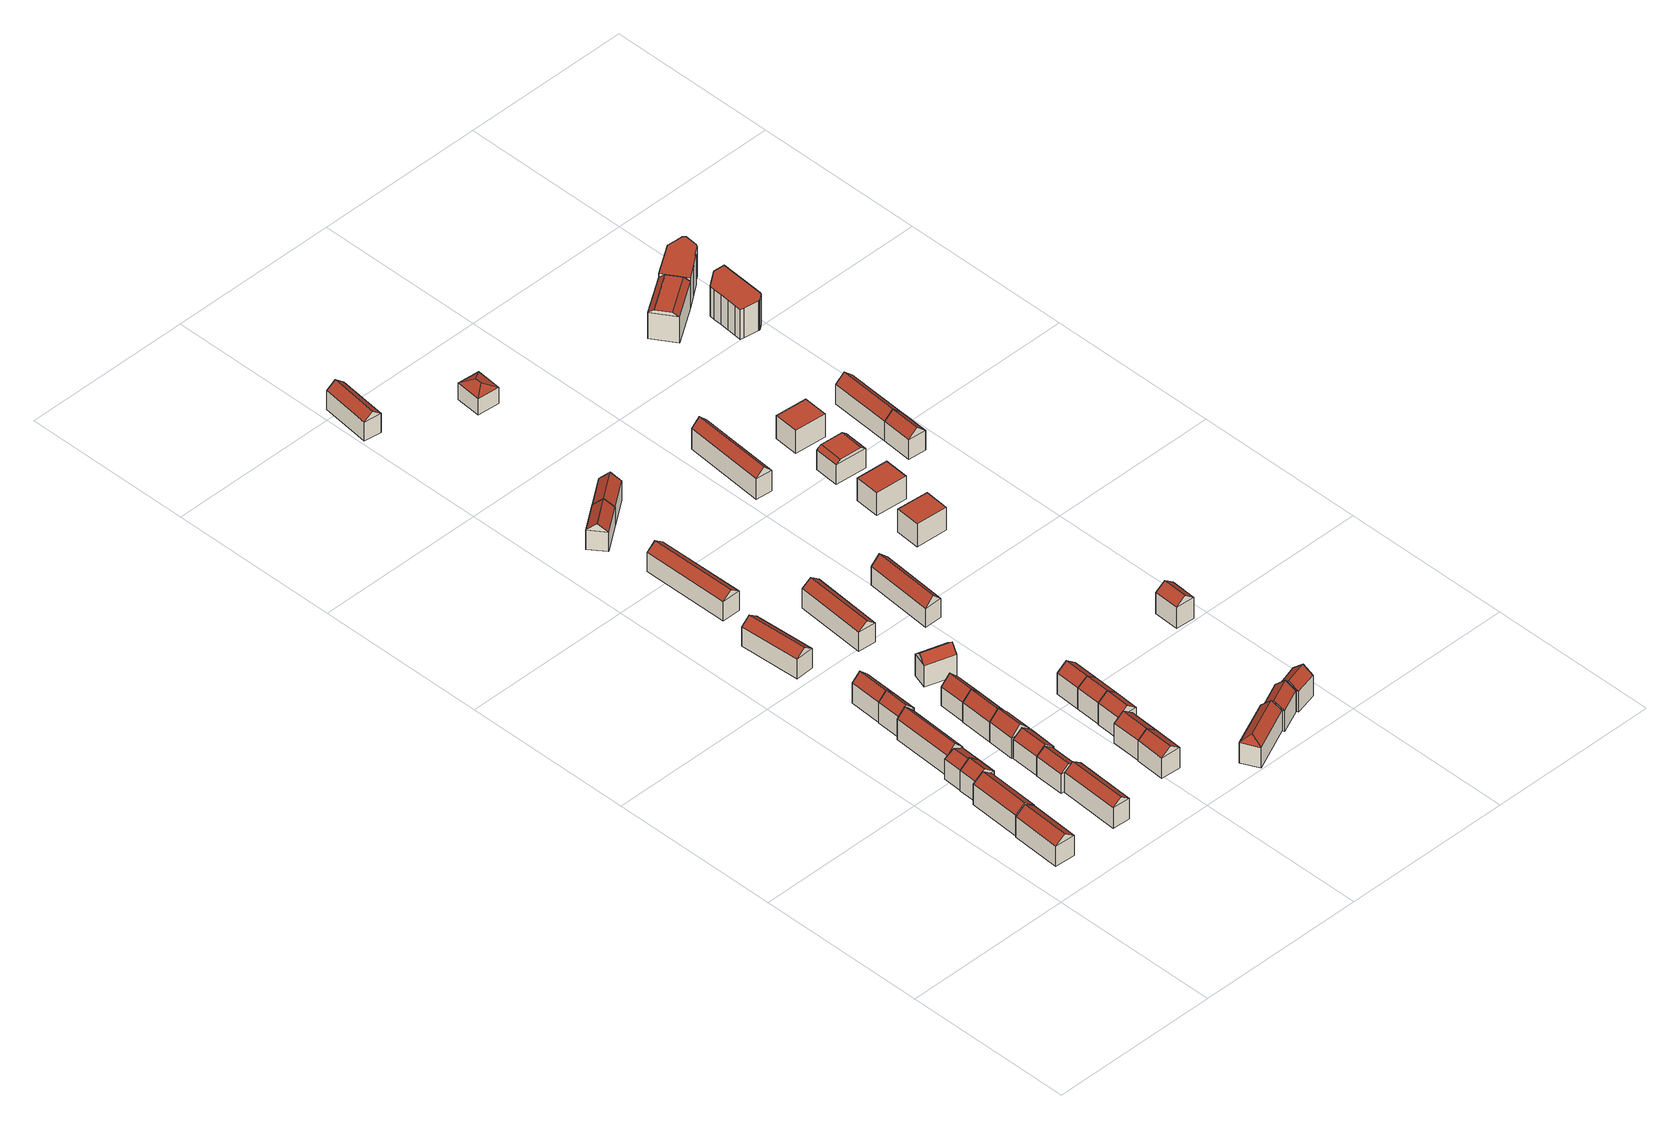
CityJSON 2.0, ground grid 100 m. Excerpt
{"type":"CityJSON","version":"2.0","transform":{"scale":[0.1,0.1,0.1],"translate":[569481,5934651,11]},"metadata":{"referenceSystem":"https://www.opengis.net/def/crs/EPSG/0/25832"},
"CityObjects":{
"building1":{"type":"Building","attributes":{"name":"OhlendorffstraÃe","Gemeindeschluessel":"02100122","function":"31001_1010","yearOfConstruction":1957,"roofType":"3100","measuredHeight":17.6,"storeysAboveGround":4},"address":[{"country":"Germany","locality":"Hamburg","thoroughfareNumber":"24","thoroughfareName":"Ohlendorffstraße","postcode":"20535"}],"geometry":[{"type":"Solid","lod":"2","boundaries":[[[[0,1,2,3]],[[4,5,1,0]],[[6,7,5,4]],[[3,2,7,6]],[[0,8,4]],[[6,9,3]],[[3,9,8,0]],[[4,8,9,6]],[[1,5,7,2]]]],"semantics":{"surfaces":[{"type":"WallSurface"},{"type":"RoofSurface","Flaechenneigung":"52.0728324289684","Flaechenrichtung":"273.530009866119","Flaechengroesse":"220.144478710296"},{"type":"RoofSurface","Flaechenneigung":"52.0727778436174","Flaechenrichtung":"93.5424031169802","Flaechengroesse":"220.351287149061"},{"type":"GroundSurface"}],"values":[[0,0,0,0,0,0,1,2,3]]}}]},
"building2":{"type":"Building","attributes":{"name":"OhlendorffstraÃe","Gemeindeschluessel":"02100122","function":"31001_1010","yearOfConstruction":1957,"roofType":"3100","measuredHeight":17.53,"storeysAboveGround":4},"address":[{"country":"Germany","locality":"Hamburg","thoroughfareNumber":"18","thoroughfareName":"Ohlendorffstraße","postcode":"20535"}],"geometry":[{"type":"Solid","lod":"2","boundaries":[[[[10,11,12,13]],[[14,15,11,10]],[[16,17,15,14]],[[13,12,17,16]],[[10,18,14]],[[16,19,13]],[[13,19,18,10]],[[14,18,19,16]],[[11,15,17,12]]]],"semantics":{"surfaces":[{"type":"WallSurface"},{"type":"RoofSurface","Flaechenneigung":"52.1286967804892","Flaechenrichtung":"273.529827552384","Flaechengroesse":"232.542117370436"},{"type":"RoofSurface","Flaechenneigung":"52.1286461576428","Flaechenrichtung":"93.5425223446553","Flaechengroesse":"232.564034426255"},{"type":"GroundSurface"}],"values":[[0,0,0,0,0,0,1,2,3]]}}]},
"building3":{"type":"Building","attributes":{"name":"OhlendorffstraÃe","Gemeindeschluessel":"02100122","function":"31001_1010","yearOfConstruction":1918,"roofType":"3100","measuredHeight":17.65,"storeysAboveGround":4},"address":[{"country":"Germany","locality":"Hamburg","thoroughfareNumber":"16","thoroughfareName":"Ohlendorffstraße","postcode":"20535"}],"geometry":[{"type":"Solid","lod":"2","boundaries":[[[[20,21,22,23]],[[24,25,21,20]],[[26,27,25,24]],[[23,22,27,26]],[[20,28,24]],[[26,29,23]],[[23,29,28,20]],[[24,28,29,26]],[[21,25,27,22]]]],"semantics":{"surfaces":[{"type":"WallSurface"},{"type":"RoofSurface","Flaechenneigung":"51.6761411257166","Flaechenrichtung":"93.1887402422918","Flaechengroesse":"85.8190309527646"},{"type":"RoofSurface","Flaechenneigung":"51.6760349491788","Flaechenrichtung":"273.168655890439","Flaechengroesse":"85.8096898258603"},{"type":"GroundSurface"}],"values":[[0,0,0,0,0,0,1,2,3]]}}]},
"building4":{"type":"Building","attributes":{"name":"OhlendorffstraÃe","Gemeindeschluessel":"02100122","function":"31001_1010","yearOfConstruction":1968,"roofType":"3100","measuredHeight":16.02,"storeysAboveGround":4},"address":[{"country":"Germany","locality":"Hamburg","thoroughfareNumber":"14","thoroughfareName":"Ohlendorffstraße","postcode":"20535"}],"geometry":[{"type":"Solid","lod":"2","boundaries":[[[[30,31,32,33]],[[34,35,31,30]],[[36,37,35,34]],[[33,32,37,36]],[[30,38,34]],[[36,39,33]],[[33,39,38,30]],[[34,38,39,36]],[[31,35,37,32]]]],"semantics":{"surfaces":[{"type":"WallSurface"},{"type":"RoofSurface","Flaechenneigung":"61.1170037369468","Flaechenrichtung":"273.183724248828","Flaechengroesse":"76.8372751354535"},{"type":"RoofSurface","Flaechenneigung":"61.1171625335589","Flaechenrichtung":"93.1960415069736","Flaechengroesse":"76.8484909533174"},{"type":"GroundSurface"}],"values":[[0,0,0,0,0,0,1,2,3]]}}]},
"building5":{"type":"Building","attributes":{"name":"OhlendorffstraÃe","Gemeindeschluessel":"02100122","function":"31001_1010","yearOfConstruction":1968,"roofType":"3100","measuredHeight":18.23,"storeysAboveGround":4},"address":[{"country":"Germany","locality":"Hamburg","thoroughfareNumber":"6","thoroughfareName":"Ohlendorffstraße","postcode":"20535"}],"geometry":[{"type":"Solid","lod":"2","boundaries":[[[[40,41,42,43]],[[44,45,41,40]],[[46,47,45,44]],[[43,42,47,46]],[[40,48,44]],[[46,49,43]],[[43,49,48,40]],[[44,48,49,46]],[[41,45,47,42]]]],"semantics":{"surfaces":[{"type":"WallSurface"},{"type":"RoofSurface","Flaechenneigung":"44.7888694781471","Flaechenrichtung":"273.203741209737","Flaechengroesse":"256.122002802911"},{"type":"RoofSurface","Flaechenneigung":"44.7888351880616","Flaechenrichtung":"93.2024768961263","Flaechengroesse":"256.097009399386"},{"type":"GroundSurface"}],"values":[[0,0,0,0,0,0,1,2,3]]}}]},
"building6":{"type":"Building","attributes":{"name":"HirtenstraÃe","Gemeindeschluessel":"02100122","function":"31001_1010","yearOfConstruction":1957,"roofType":"3100","measuredHeight":16.99,"storeysAboveGround":4},"address":[{"country":"Germany","locality":"Hamburg","thoroughfareNumber":"37","thoroughfareName":"Hirtenstraße","postcode":"20535"}],"geometry":[{"type":"Solid","lod":"2","boundaries":[[[[50,51,52,53]],[[54,55,51,50]],[[56,57,55,54]],[[53,52,57,56]],[[50,58,54]],[[56,59,53]],[[53,59,58,50]],[[54,58,59,56]],[[51,55,57,52]]]],"semantics":{"surfaces":[{"type":"WallSurface"},{"type":"RoofSurface","Flaechenneigung":"53.4476120741444","Flaechenrichtung":"273.273884308836","Flaechengroesse":"228.890238534599"},{"type":"RoofSurface","Flaechenneigung":"53.4476450981871","Flaechenrichtung":"93.2746078162986","Flaechengroesse":"228.896952700067"},{"type":"GroundSurface"}],"values":[[0,0,0,0,0,0,1,2,3]]}}]},
"building7":{"type":"Building","attributes":{"name":"OhlendorffstraÃe","Gemeindeschluessel":"02100122","function":"31001_1010","yearOfConstruction":1957,"roofType":"3100","measuredHeight":18.08,"storeysAboveGround":4},"address":[{"country":"Germany","locality":"Hamburg","thoroughfareNumber":"4","thoroughfareName":"Ohlendorffstraße","postcode":"20535"}],"geometry":[{"type":"Solid","lod":"2","boundaries":[[[[60,61,62,63]],[[64,65,61,60]],[[66,67,65,64]],[[63,62,67,66]],[[60,68,64]],[[66,69,63]],[[63,69,68,60]],[[64,68,69,66]],[[61,65,67,62]]]],"semantics":{"surfaces":[{"type":"WallSurface"},{"type":"RoofSurface","Flaechenneigung":"45.1115154405498","Flaechenrichtung":"273.278641675002","Flaechengroesse":"101.731035134873"},{"type":"RoofSurface","Flaechenneigung":"45.1113054658701","Flaechenrichtung":"93.241004555893","Flaechengroesse":"101.730741965381"},{"type":"GroundSurface"}],"values":[[0,0,0,0,0,0,1,2,3]]}}]},
"building8":{"type":"Building","attributes":{"name":"OhlendorffstraÃe","Gemeindeschluessel":"02100122","function":"31001_1010","yearOfConstruction":1957,"roofType":"3100","measuredHeight":16.35,"storeysAboveGround":4},"address":[{"country":"Germany","locality":"Hamburg","thoroughfareNumber":"15","thoroughfareName":"Ohlendorffstraße","postcode":"20535"}],"geometry":[{"type":"Solid","lod":"2","boundaries":[[[[70,71,72,73]],[[74,75,71,70]],[[76,77,75,74]],[[73,72,77,76]],[[70,78,74]],[[76,79,73]],[[73,79,78,70]],[[74,78,79,76]],[[71,75,77,72]]]],"semantics":{"surfaces":[{"type":"WallSurface"},{"type":"RoofSurface","Flaechenneigung":"52.7306376966922","Flaechenrichtung":"93.2713752694031","Flaechengroesse":"113.099916860988"},{"type":"RoofSurface","Flaechenneigung":"52.730697394583","Flaechenrichtung":"273.274644433577","Flaechengroesse":"113.100285351524"},{"type":"GroundSurface"}],"values":[[0,0,0,0,0,0,1,2,3]]}}]},
"building9":{"type":"Building","attributes":{"name":"OhlendorffstraÃe","Gemeindeschluessel":"02100122","function":"31001_1010","yearOfConstruction":1957,"roofType":"3100","measuredHeight":17.57,"storeysAboveGround":4},"address":[{"country":"Germany","locality":"Hamburg","thoroughfareNumber":"2","thoroughfareName":"Ohlendorffstraße","postcode":"20535"}],"geometry":[{"type":"Solid","lod":"2","boundaries":[[[[80,81,82,83]],[[84,85,81,80]],[[86,87,85,84]],[[83,82,87,86]],[[80,88,84]],[[86,89,83]],[[83,89,88,80]],[[84,88,89,86]],[[81,85,87,82]]]],"semantics":{"surfaces":[{"type":"WallSurface"},{"type":"RoofSurface","Flaechenneigung":"45.4763708171212","Flaechenrichtung":"273.278857817039","Flaechengroesse":"133.276870059573"},{"type":"RoofSurface","Flaechenneigung":"45.4764130430721","Flaechenrichtung":"93.2397425983874","Flaechengroesse":"133.282148451583"},{"type":"GroundSurface"}],"values":[[0,0,0,0,0,0,1,2,3]]}}]},
"building10":{"type":"Building","attributes":{"name":"OhlendorffstraÃe","Gemeindeschluessel":"02100122","function":"31001_1010","yearOfConstruction":1957,"roofType":"3100","measuredHeight":16.62,"storeysAboveGround":4},"address":[{"country":"Germany","locality":"Hamburg","thoroughfareNumber":"13","thoroughfareName":"Ohlendorffstraße","postcode":"20535"}],"geometry":[{"type":"Solid","lod":"2","boundaries":[[[[90,91,92,76]],[[93,94,91,90]],[[95,96,94,93]],[[76,92,96,95]],[[90,97,93]],[[95,98,76]],[[76,98,97,90]],[[93,97,98,95]],[[91,94,96,92]]]],"semantics":{"surfaces":[{"type":"WallSurface"},{"type":"RoofSurface","Flaechenneigung":"52.237146789446","Flaechenrichtung":"273.275656050195","Flaechengroesse":"120.123259760533"},{"type":"RoofSurface","Flaechenneigung":"52.2372865571126","Flaechenrichtung":"93.2706081139364","Flaechengroesse":"120.122655086161"},{"type":"GroundSurface"}],"values":[[0,0,0,0,0,0,1,2,3]]}}]},
"building11":{"type":"Building","attributes":{"name":"OhlendorffstraÃe","Gemeindeschluessel":"02100122","function":"31001_1010","yearOfConstruction":1957,"roofType":"3100","measuredHeight":18.74,"storeysAboveGround":4},"address":[{"country":"Germany","locality":"Hamburg","thoroughfareNumber":"11","thoroughfareName":"Ohlendorffstraße","postcode":"20535"}],"geometry":[{"type":"Solid","lod":"2","boundaries":[[[[99,100,101,102]],[[103,104,100,99]],[[105,106,104,103]],[[102,101,106,105]],[[99,107,103]],[[105,108,102]],[[102,108,107,99]],[[103,107,108,105]],[[100,104,106,101]]]],"semantics":{"surfaces":[{"type":"WallSurface"},{"type":"RoofSurface","Flaechenneigung":"43.9789807488366","Flaechenrichtung":"273.304630138881","Flaechengroesse":"130.658055741959"},{"type":"RoofSurface","Flaechenneigung":"43.9789585087858","Flaechenrichtung":"93.2866608437566","Flaechengroesse":"130.655705505383"},{"type":"GroundSurface"}],"values":[[0,0,0,0,0,0,1,2,3]]}}]},
"building12":{"type":"Building","attributes":{"name":"Carl-Petersen-StraÃe","Gemeindeschluessel":"02100122","function":"31001_1010","yearOfConstruction":1957,"roofType":"3100","measuredHeight":16.61,"storeysAboveGround":4},"address":[{"country":"Germany","locality":"Hamburg","thoroughfareNumber":"87","thoroughfareName":"Carl-Petersen-Straße","postcode":"20535"}],"geometry":[{"type":"Solid","lod":"2","boundaries":[[[[109,110,111,112]],[[113,114,110,109]],[[115,116,114,113]],[[112,111,116,115]],[[109,117,113]],[[115,118,112]],[[112,118,117,109]],[[113,117,118,115]],[[110,114,116,111]]]],"semantics":{"surfaces":[{"type":"WallSurface"},{"type":"RoofSurface","Flaechenneigung":"51.5566033394163","Flaechenrichtung":"86.8071853315789","Flaechengroesse":"249.562967810078"},{"type":"RoofSurface","Flaechenneigung":"51.5566033340657","Flaechenrichtung":"266.807185332192","Flaechengroesse":"249.562967828362"},{"type":"GroundSurface"}],"values":[[0,0,0,0,0,0,1,2,3]]}}]},
"building13":{"type":"Building","attributes":{"name":"OhlendorffstraÃe","Gemeindeschluessel":"02100122","function":"31001_1010","yearOfConstruction":1978,"roofType":"3100","measuredHeight":17.98,"storeysAboveGround":4},"address":[{"country":"Germany","locality":"Hamburg","thoroughfareNumber":"9","thoroughfareName":"Ohlendorffstraße","postcode":"20535"}],"geometry":[{"type":"Solid","lod":"2","boundaries":[[[[119,120,121,122]],[[123,124,120,119]],[[125,126,124,123]],[[122,121,126,125]],[[119,127,123]],[[125,128,122]],[[122,128,127,119]],[[123,127,128,125]],[[120,124,126,121]]]],"semantics":{"surfaces":[{"type":"WallSurface"},{"type":"RoofSurface","Flaechenneigung":"43.8776584425919","Flaechenrichtung":"273.31798289576","Flaechengroesse":"155.127348562584"},{"type":"RoofSurface","Flaechenneigung":"43.877695362808","Flaechenrichtung":"93.3292618027591","Flaechengroesse":"155.081351845548"},{"type":"GroundSurface"}],"values":[[0,0,0,0,0,0,1,2,3]]}}]},
"building14":{"type":"Building","attributes":{"name":"OhlendorffstraÃe","Gemeindeschluessel":"02100122","function":"31001_1010","yearOfConstruction":1968,"roofType":"3100","measuredHeight":17.71,"storeysAboveGround":4},"address":[{"country":"Germany","locality":"Hamburg","thoroughfareNumber":"7","thoroughfareName":"Ohlendorffstraße","postcode":"20535"}],"geometry":[{"type":"Solid","lod":"2","boundaries":[[[[129,130,131,119]],[[132,133,130,129]],[[123,134,133,132]],[[119,131,134,123]],[[129,135,132]],[[123,127,119]],[[119,127,135,129]],[[132,135,127,123]],[[130,133,134,131]]]],"semantics":{"surfaces":[{"type":"WallSurface"},{"type":"RoofSurface","Flaechenneigung":"43.8348750283668","Flaechenrichtung":"273.319172947048","Flaechengroesse":"124.424635170418"},{"type":"RoofSurface","Flaechenneigung":"43.8348529573454","Flaechenrichtung":"93.3283188200304","Flaechengroesse":"124.425789406057"},{"type":"GroundSurface"}],"values":[[0,0,0,0,0,0,1,2,3]]}}]},
"building15":{"type":"Building","attributes":{"name":"Dorfgang","Gemeindeschluessel":"02100122","function":"31001_1010","yearOfConstruction":1957,"roofType":"3100","measuredHeight":17.53,"storeysAboveGround":4},"address":[{"country":"Germany","locality":"Hamburg","thoroughfareNumber":"16","thoroughfareName":"Dorfgang","postcode":"20535"}],"geometry":[{"type":"Solid","lod":"2","boundaries":[[[[136,137,138,139]],[[140,141,137,136]],[[142,143,141,140]],[[139,138,143,142]],[[136,144,140]],[[142,145,139]],[[139,145,144,136]],[[140,144,145,142]],[[137,141,143,138]]]],"semantics":{"surfaces":[{"type":"WallSurface"},{"type":"RoofSurface","Flaechenneigung":"51.9931026155079","Flaechenrichtung":"93.2078871939106","Flaechengroesse":"128.246427994425"},{"type":"RoofSurface","Flaechenneigung":"51.9930789272567","Flaechenrichtung":"273.21009159776","Flaechengroesse":"128.291466837755"},{"type":"GroundSurface"}],"values":[[0,0,0,0,0,0,1,2,3]]}}]},
"building16":{"type":"Building","attributes":{"name":"StoeckhardtstraÃe","Gemeindeschluessel":"02100122","function":"31001_1010","yearOfConstruction":1957,"roofType":"3100","measuredHeight":16.47,"storeysAboveGround":4},"address":[{"country":"Germany","locality":"Hamburg","thoroughfareNumber":"11","thoroughfareName":"Stoeckhardtstraße","postcode":"20535"}],"geometry":[{"type":"Solid","lod":"2","boundaries":[[[[146,147,148,149]],[[150,151,147,146]],[[152,153,151,150]],[[149,148,153,152]],[[146,154,150]],[[152,155,149]],[[149,155,154,146]],[[150,154,155,152]],[[147,151,153,148]]]],"semantics":{"surfaces":[{"type":"WallSurface"},{"type":"RoofSurface","Flaechenneigung":"52.5700634375345","Flaechenrichtung":"89.625073292399","Flaechengroesse":"354.458995287423"},{"type":"RoofSurface","Flaechenneigung":"52.5700382190388","Flaechenrichtung":"269.623404585155","Flaechengroesse":"354.455629205005"},{"type":"GroundSurface"}],"values":[[0,0,0,0,0,0,1,2,3]]}}]},
"building17":{"type":"Building","attributes":{"name":"Carl-Petersen-StraÃe","Gemeindeschluessel":"02100122","function":"31001_1010","yearOfConstruction":1968,"roofType":"3100","measuredHeight":17.89,"storeysAboveGround":4},"address":[{"country":"Germany","locality":"Hamburg","thoroughfareNumber":"98","thoroughfareName":"Carl-Petersen-Straße","postcode":"20535"}],"geometry":[{"type":"Solid","lod":"2","boundaries":[[[[156,157,158,159]],[[160,161,157,156]],[[162,163,161,160]],[[159,158,163,162]],[[156,164,160]],[[162,165,159]],[[159,165,164,156]],[[160,164,165,162]],[[157,161,163,158]]]],"semantics":{"surfaces":[{"type":"WallSurface"},{"type":"RoofSurface","Flaechenneigung":"48.7704576119779","Flaechenrichtung":"17.0372703413516","Flaechengroesse":"115.367565371541"},{"type":"RoofSurface","Flaechenneigung":"48.7705224719622","Flaechenrichtung":"197.037667450831","Flaechengroesse":"114.389548297958"},{"type":"GroundSurface"}],"values":[[0,0,0,0,0,0,1,2,3]]}}]},
"building18":{"type":"Building","attributes":{"name":"Dorfgang","Gemeindeschluessel":"02100122","function":"31001_1010","yearOfConstruction":1957,"roofType":"3100","measuredHeight":17.29,"storeysAboveGround":4},"address":[{"country":"Germany","locality":"Hamburg","thoroughfareNumber":"14","thoroughfareName":"Dorfgang","postcode":"20535"}],"geometry":[{"type":"Solid","lod":"2","boundaries":[[[[166,167,168,142]],[[169,170,167,166]],[[139,171,170,169]],[[142,168,171,139]],[[166,172,169]],[[139,145,142]],[[142,145,172,166]],[[169,172,145,139]],[[167,170,171,168]]]],"semantics":{"surfaces":[{"type":"WallSurface"},{"type":"RoofSurface","Flaechenneigung":"52.0188241004626","Flaechenrichtung":"273.209981913586","Flaechengroesse":"128.494695067693"},{"type":"RoofSurface","Flaechenneigung":"52.0189154343384","Flaechenrichtung":"93.2054610985244","Flaechengroesse":"128.54258886668"},{"type":"GroundSurface"}],"values":[[0,0,0,0,0,0,1,2,3]]}}]},
"building19":{"type":"Building","attributes":{"name":"StoeckhardtstraÃe","Gemeindeschluessel":"02100122","function":"31001_1010","yearOfConstruction":1978,"roofType":"3100","measuredHeight":16.47,"storeysAboveGround":4},"address":[{"country":"Germany","locality":"Hamburg","thoroughfareNumber":"1","thoroughfareName":"Stoeckhardtstraße","postcode":"20535"}],"geometry":[{"type":"Solid","lod":"2","boundaries":[[[[173,174,175,176]],[[177,178,174,173]],[[179,180,178,177]],[[176,175,180,179]],[[173,181,177]],[[179,182,176]],[[176,182,181,173]],[[177,181,182,179]],[[174,178,180,175]]]],"semantics":{"surfaces":[{"type":"WallSurface"},{"type":"RoofSurface","Flaechenneigung":"52.0733565212035","Flaechenrichtung":"274.576392191925","Flaechengroesse":"282.235058877601"},{"type":"RoofSurface","Flaechenneigung":"52.0735572932851","Flaechenrichtung":"94.7015555675381","Flaechengroesse":"282.023715944677"},{"type":"GroundSurface"}],"values":[[0,0,0,0,0,0,1,2,3]]}}]},
"building20":{"type":"Building","attributes":{"name":"Dorfgang","Gemeindeschluessel":"02100122","function":"31001_1010","yearOfConstruction":1957,"roofType":"3100","measuredHeight":18.42,"storeysAboveGround":4},"address":[{"country":"Germany","locality":"Hamburg","thoroughfareNumber":"12","thoroughfareName":"Dorfgang","postcode":"20535"}],"geometry":[{"type":"Solid","lod":"2","boundaries":[[[[183,184,185,186]],[[187,188,184,183]],[[189,190,188,187]],[[186,185,190,189]],[[183,191,187]],[[189,192,186]],[[186,192,191,183]],[[187,191,192,189]],[[184,188,190,185]]]],"semantics":{"surfaces":[{"type":"WallSurface"},{"type":"RoofSurface","Flaechenneigung":"52.1023110059243","Flaechenrichtung":"273.229599527713","Flaechengroesse":"108.094795287717"},{"type":"RoofSurface","Flaechenneigung":"52.1023233342802","Flaechenrichtung":"93.2484112483714","Flaechengroesse":"108.052668989862"},{"type":"GroundSurface"}],"values":[[0,0,0,0,0,0,1,2,3]]}}]},
"building21":{"type":"Building","attributes":{"name":"Sievekingdamm","Gemeindeschluessel":"02100122","function":"31001_1010","yearOfConstruction":1968,"roofType":"3100","measuredHeight":16.88,"storeysAboveGround":4},"address":[{"country":"Germany","locality":"Hamburg","thoroughfareNumber":"52","thoroughfareName":"Sievekingdamm","postcode":"20535"}],"geometry":[{"type":"Solid","lod":"2","boundaries":[[[[193,194,195,196]],[[197,198,194,193]],[[199,200,198,197]],[[196,195,200,199]],[[193,201,197]],[[199,202,196]],[[196,202,201,193]],[[197,201,202,199]],[[194,198,200,195]]]],"semantics":{"surfaces":[{"type":"WallSurface"},{"type":"RoofSurface","Flaechenneigung":"49.929204819007","Flaechenrichtung":"324.483100762114","Flaechengroesse":"139.825598329399"},{"type":"RoofSurface","Flaechenneigung":"49.9291394296567","Flaechenrichtung":"144.479769021293","Flaechengroesse":"139.826879520753"},{"type":"GroundSurface"}],"values":[[0,0,0,0,0,0,1,2,3]]}}]},
"building22":{"type":"Building","attributes":{"name":"Dorfgang","Gemeindeschluessel":"02100122","function":"31001_1010","yearOfConstruction":1957,"roofType":"3100","measuredHeight":18.03,"storeysAboveGround":4},"address":[{"country":"Germany","locality":"Hamburg","thoroughfareNumber":"10","thoroughfareName":"Dorfgang","postcode":"20535"}],"geometry":[{"type":"Solid","lod":"2","boundaries":[[[[203,204,205,206]],[[207,208,204,203]],[[209,210,208,207]],[[206,205,210,209]],[[203,191,207]],[[209,211,206]],[[206,211,191,203]],[[207,191,211,209]],[[204,208,210,205]]]],"semantics":{"surfaces":[{"type":"WallSurface"},{"type":"RoofSurface","Flaechenneigung":"52.7985109736559","Flaechenrichtung":"93.2241367149298","Flaechengroesse":"106.377679353295"},{"type":"RoofSurface","Flaechenneigung":"52.7985225656137","Flaechenrichtung":"273.224026478272","Flaechengroesse":"106.38131272677"},{"type":"GroundSurface"}],"values":[[0,0,0,0,0,0,1,2,3]]}}]},
"building23":{"type":"Building","attributes":{"name":"Dorfgang","Gemeindeschluessel":"02100122","function":"31001_1010","yearOfConstruction":1994,"roofType":"3100","measuredHeight":17.92,"storeysAboveGround":4},"address":[{"country":"Germany","locality":"Hamburg","thoroughfareNumber":"8","thoroughfareName":"Dorfgang","postcode":"20535"}],"geometry":[{"type":"Solid","lod":"2","boundaries":[[[[212,213,214,215]],[[216,217,213,212]],[[218,219,217,216]],[[215,214,219,218]],[[212,220,216]],[[218,221,215]],[[215,221,220,212]],[[216,220,221,218]],[[213,217,219,214]]]],"semantics":{"surfaces":[{"type":"WallSurface"},{"type":"RoofSurface","Flaechenneigung":"51.9945872438467","Flaechenrichtung":"273.234525526578","Flaechengroesse":"109.368393163356"},{"type":"RoofSurface","Flaechenneigung":"51.9948325635679","Flaechenrichtung":"93.2459642126864","Flaechengroesse":"109.373320750129"},{"type":"GroundSurface"}],"values":[[0,0,0,0,0,0,1,2,3]]}}]},
"building24":{"type":"Building","attributes":{"name":"Sievekingdamm","Gemeindeschluessel":"02100122","function":"31001_1010","yearOfConstruction":1968,"roofType":"3100","measuredHeight":17.08,"storeysAboveGround":4},"address":[{"country":"Germany","locality":"Hamburg","thoroughfareNumber":"54","thoroughfareName":"Sievekingdamm","postcode":"20535"}],"geometry":[{"type":"Solid","lod":"2","boundaries":[[[[222,223,224,225]],[[226,227,223,222]],[[228,229,227,226]],[[225,224,229,228]],[[222,230,226]],[[228,231,225]],[[225,231,230,222]],[[226,230,231,228]],[[223,227,229,224]]]],"semantics":{"surfaces":[{"type":"WallSurface"},{"type":"RoofSurface","Flaechenneigung":"49.5598460904113","Flaechenrichtung":"324.477763017188","Flaechengroesse":"145.226000555526"},{"type":"RoofSurface","Flaechenneigung":"49.5598669129798","Flaechenrichtung":"144.467242866749","Flaechengroesse":"145.226854418482"},{"type":"GroundSurface"}],"values":[[0,0,0,0,0,0,1,2,3]]}}]},
"building25":{"type":"Building","attributes":{"name":"HirtenstraÃe","Gemeindeschluessel":"02100122","function":"31001_1010","yearOfConstruction":1968,"roofType":"5000","measuredHeight":17.67,"storeysAboveGround":4},"address":[{"country":"Germany","locality":"Hamburg","thoroughfareNumber":"46","thoroughfareName":"Hirtenstraße","postcode":"20535"}],"geometry":[{"type":"Solid","lod":"2","boundaries":[[[[232,233,234,235]],[[236,237,233,232]],[[238,239,237,236]],[[235,234,239,238]],[[232,240,236]],[[238,241,235]],[[235,241,240,232]],[[236,240,241,238]],[[233,237,239,234]]]],"semantics":{"surfaces":[{"type":"WallSurface"},{"type":"RoofSurface","Flaechenneigung":"31.3246011348246","Flaechenrichtung":"245.561181921147","Flaechengroesse":"31.3387186249142"},{"type":"RoofSurface","Flaechenneigung":"48.8897153375881","Flaechenrichtung":"155.558724248042","Flaechengroesse":"205.237942417786"},{"type":"RoofSurface","Flaechenneigung":"48.8897015850675","Flaechenrichtung":"335.559658368193","Flaechengroesse":"205.236421731084"},{"type":"GroundSurface"}],"values":[[0,0,0,0,1,0,2,3,4]]}}]},
"building26":{"type":"Building","attributes":{"name":"Wolfshagen","Gemeindeschluessel":"02100121","function":"31001_1010","yearOfConstruction":1957,"roofType":"3100","measuredHeight":16.32,"storeysAboveGround":4},"address":[{"country":"Germany","locality":"Hamburg","thoroughfareNumber":"18","thoroughfareName":"Wolfshagen","postcode":"20535"}],"geometry":[{"type":"Solid","lod":"2","boundaries":[[[[242,243,244,245]],[[246,247,243,242]],[[248,249,247,246]],[[245,244,249,248]],[[242,250,246]],[[248,251,245]],[[245,251,250,242]],[[246,250,251,248]],[[243,247,249,244]]]],"semantics":{"surfaces":[{"type":"WallSurface"},{"type":"RoofSurface","Flaechenneigung":"51.1906885710774","Flaechenrichtung":"276.942043507186","Flaechengroesse":"196.289724983015"},{"type":"RoofSurface","Flaechenneigung":"51.1907011837436","Flaechenrichtung":"97.0229165144915","Flaechengroesse":"196.280156033064"},{"type":"GroundSurface"}],"values":[[0,0,0,0,0,0,1,2,3]]}}]},
"building27":{"type":"Building","attributes":{"name":"StoeckhardtstraÃe","Gemeindeschluessel":"02100122","function":"31001_1010","yearOfConstruction":1957,"roofType":"3100","measuredHeight":17.26,"storeysAboveGround":4},"address":[{"country":"Germany","locality":"Hamburg","thoroughfareNumber":"2","thoroughfareName":"Stoeckhardtstraße","postcode":"20535"}],"geometry":[{"type":"Solid","lod":"2","boundaries":[[[[252,253,254,255]],[[256,257,253,252]],[[258,259,257,256]],[[255,254,259,258]],[[252,260,256]],[[258,261,255]],[[255,261,260,252]],[[256,260,261,258]],[[253,257,259,254]]]],"semantics":{"surfaces":[{"type":"WallSurface"},{"type":"RoofSurface","Flaechenneigung":"45.4397733763001","Flaechenrichtung":"94.9619883317546","Flaechengroesse":"295.989028438565"},{"type":"RoofSurface","Flaechenneigung":"45.4395021484041","Flaechenrichtung":"274.970460796279","Flaechengroesse":"300.14664041591"},{"type":"GroundSurface"}],"values":[[0,0,0,0,0,0,1,2,3]]}}]},
"building28":{"type":"Building","attributes":{"name":"HirtenstraÃe","Gemeindeschluessel":"02100122","function":"31001_1010","yearOfConstruction":1978,"roofType":"3100","measuredHeight":17.82,"storeysAboveGround":4},"address":[{"country":"Germany","locality":"Hamburg","thoroughfareNumber":"50","thoroughfareName":"Hirtenstraße","postcode":"20535"}],"geometry":[{"type":"Solid","lod":"2","boundaries":[[[[262,263,264,265]],[[266,267,263,262]],[[268,269,267,266]],[[265,264,269,268]],[[262,270,266]],[[268,271,265]],[[265,271,270,262]],[[266,270,271,268]],[[263,267,269,264]]]],"semantics":{"surfaces":[{"type":"WallSurface"},{"type":"RoofSurface","Flaechenneigung":"49.4594390039734","Flaechenrichtung":"335.556761459956","Flaechengroesse":"119.600864013788"},{"type":"RoofSurface","Flaechenneigung":"49.4595110312197","Flaechenrichtung":"155.55472494774","Flaechengroesse":"116.788808120127"},{"type":"GroundSurface"}],"values":[[0,0,0,0,0,0,1,2,3]]}}]},
"building29":{"type":"Building","attributes":{"name":"HirtenstraÃe","Gemeindeschluessel":"02100122","function":"31001_1010","yearOfConstruction":1978,"roofType":"3100","measuredHeight":17.81,"storeysAboveGround":4},"address":[{"country":"Germany","locality":"Hamburg","thoroughfareNumber":"52","thoroughfareName":"Hirtenstraße","postcode":"20535"}],"geometry":[{"type":"Solid","lod":"2","boundaries":[[[[272,273,274,275]],[[276,277,273,272]],[[278,279,277,276]],[[275,274,279,278]],[[272,280,276]],[[278,281,275]],[[275,281,280,272]],[[276,280,281,278]],[[273,277,279,274]]]],"semantics":{"surfaces":[{"type":"WallSurface"},{"type":"RoofSurface","Flaechenneigung":"49.5114918136911","Flaechenrichtung":"343.568488450064","Flaechengroesse":"103.909312350534"},{"type":"RoofSurface","Flaechenneigung":"49.4981858055126","Flaechenrichtung":"164.482665050164","Flaechengroesse":"100.227753293554"},{"type":"GroundSurface"}],"values":[[0,0,0,0,0,0,1,2,3]]}}]},
"building30":{"type":"Building","attributes":{"name":"StoeckhardtstraÃe","Gemeindeschluessel":"02100121","function":"31001_1010","yearOfConstruction":2009,"roofType":"3200","measuredHeight":13.03,"storeysAboveGround":2},"address":[{"country":"Germany","locality":"Hamburg","thoroughfareNumber":"37","thoroughfareName":"Stoeckhardtstraße","postcode":"20535"}],"geometry":[{"type":"Solid","lod":"2","boundaries":[[[[282,283,284,285]],[[286,287,283,282]],[[288,289,287,286]],[[285,284,289,288]],[[282,290,286]],[[288,291,285]],[[285,291,290,282]],[[286,290,291,288]],[[283,287,289,284]]]],"semantics":{"surfaces":[{"type":"WallSurface"},{"type":"RoofSurface","Flaechenneigung":"64.2729021894927","Flaechenrichtung":"4.91869393424329","Flaechengroesse":"40.0526619220745"},{"type":"RoofSurface","Flaechenneigung":"64.2730501240039","Flaechenrichtung":"184.91429624438","Flaechengroesse":"40.0523973941848"},{"type":"RoofSurface","Flaechenneigung":"67.5725530889507","Flaechenrichtung":"274.918278716202","Flaechengroesse":"66.202481184684"},{"type":"RoofSurface","Flaechenneigung":"67.5727339392917","Flaechenrichtung":"94.9185392327981","Flaechengroesse":"66.1989833724006"},{"type":"GroundSurface"}],"values":[[0,0,0,0,1,2,3,4,5]]}}]},
"building31":{"type":"Building","attributes":{"name":"StoeckhardtstraÃe","Gemeindeschluessel":"02100122","function":"31001_1010","yearOfConstruction":1978,"roofType":"3100","measuredHeight":18.1,"storeysAboveGround":4},"address":[{"country":"Germany","locality":"Hamburg","thoroughfareNumber":"24","thoroughfareName":"Stoeckhardtstraße","postcode":"20535"}],"geometry":[{"type":"Solid","lod":"2","boundaries":[[[[292,293,294,295]],[[296,297,293,292]],[[298,299,297,296]],[[295,294,299,298]],[[292,300,296]],[[298,301,295]],[[295,301,300,292]],[[296,300,301,298]],[[293,297,299,294]]]],"semantics":{"surfaces":[{"type":"WallSurface"},{"type":"RoofSurface","Flaechenneigung":"44.9256247819982","Flaechenrichtung":"94.9486167418047","Flaechengroesse":"334.539385490361"},{"type":"RoofSurface","Flaechenneigung":"44.9256128070882","Flaechenrichtung":"274.978267105913","Flaechengroesse":"334.54057542048"},{"type":"GroundSurface"}],"values":[[0,0,0,0,0,0,1,2,3]]}}]},
"building32":{"type":"Building","attributes":{"name":"Carl-Petersen-StraÃe","Gemeindeschluessel":"02100122","function":"31001_1010","yearOfConstruction":2009,"roofType":"1000","measuredHeight":14.54,"storeysAboveGround":5},"address":[{"country":"Germany","locality":"Hamburg","thoroughfareNumber":"101","thoroughfareName":"Carl-Petersen-Straße","postcode":"20535"}],"geometry":[{"type":"Solid","lod":"2","boundaries":[[[[302,303,304,305]],[[306,307,303,302]],[[308,309,307,306]],[[305,304,309,308]],[[306,302,305,308]],[[303,307,309,304]]]],"semantics":{"surfaces":[{"type":"WallSurface"},{"type":"RoofSurface","Flaechenneigung":"90","Flaechenrichtung":"0","Flaechengroesse":"270.006944976461"},{"type":"GroundSurface"}],"values":[[0,0,0,0,1,2]]}}]},
"building33":{"type":"Building","attributes":{"name":"HirtenstraÃe","Gemeindeschluessel":"02100122","function":"31001_1010","yearOfConstruction":1957,"roofType":"3100","measuredHeight":17.95,"storeysAboveGround":4},"address":[{"country":"Germany","locality":"Hamburg","thoroughfareNumber":"49","thoroughfareName":"Hirtenstraße","postcode":"20535"}],"geometry":[{"type":"Solid","lod":"2","boundaries":[[[[310,311,312,313]],[[314,315,311,310]],[[316,317,315,314]],[[313,312,317,316]],[[310,318,314]],[[316,319,313]],[[313,319,318,310]],[[314,318,319,316]],[[311,315,317,312]]]],"semantics":{"surfaces":[{"type":"WallSurface"},{"type":"RoofSurface","Flaechenneigung":"51.6560795120905","Flaechenrichtung":"273.216126967321","Flaechengroesse":"107.444109432615"},{"type":"RoofSurface","Flaechenneigung":"51.655987666743","Flaechenrichtung":"93.2179272242601","Flaechengroesse":"107.447888973378"},{"type":"GroundSurface"}],"values":[[0,0,0,0,0,0,1,2,3]]}}]},
"building34":{"type":"Building","attributes":{"name":"Moorende","Gemeindeschluessel":"02100122","function":"31001_1010","yearOfConstruction":2009,"roofType":"1000","measuredHeight":14.6,"storeysAboveGround":5},"address":[{"country":"Germany","locality":"Hamburg","thoroughfareNumber":"6","thoroughfareName":"Moorende","postcode":"20535"}],"geometry":[{"type":"Solid","lod":"2","boundaries":[[[[320,321,322,323]],[[324,325,321,320]],[[326,327,325,324]],[[323,322,327,326]],[[324,320,323,326]],[[321,325,327,322]]]],"semantics":{"surfaces":[{"type":"WallSurface"},{"type":"RoofSurface","Flaechenneigung":"90","Flaechenrichtung":"0","Flaechengroesse":"269.732154998943"},{"type":"GroundSurface"}],"values":[[0,0,0,0,1,2]]}}]},
"building35":{"type":"Building","attributes":{"name":"Moorende","Gemeindeschluessel":"02100122","function":"31001_1010","yearOfConstruction":2009,"roofType":"9999","measuredHeight":14.6,"storeysAboveGround":5},"address":[{"country":"Germany","locality":"Hamburg","thoroughfareNumber":"6","thoroughfareName":"Moorende","postcode":"20535"}],"geometry":[{"type":"Solid","lod":"2","boundaries":[[[[328,329,330,331]],[[332,333,329,328]],[[334,335,333,332]],[[331,330,335,334]],[[331,336,337,328]],[[328,337,338,332]],[[332,338,339,334]],[[334,339,336,331]],[[337,336,339,338]],[[329,333,335,330]]]],"semantics":{"surfaces":[{"type":"WallSurface"},{"type":"RoofSurface","Flaechenneigung":"51.8194955630624","Flaechenrichtung":"274.662792075742","Flaechengroesse":"49.2918913267999"},{"type":"RoofSurface","Flaechenneigung":"51.8193832213258","Flaechenrichtung":"94.6606478536125","Flaechengroesse":"49.2945749984424"},{"type":"RoofSurface","Flaechenneigung":"90","Flaechenrichtung":"0","Flaechengroesse":"192.566193847515"},{"type":"GroundSurface"}],"values":[[0,0,0,0,1,0,2,0,3,4]]}}]},
"building36":{"type":"Building","attributes":{"name":"Moorende","Gemeindeschluessel":"02100122","function":"31001_1010","yearOfConstruction":2009,"roofType":"1000","measuredHeight":14.72,"storeysAboveGround":5},"address":[{"country":"Germany","locality":"Hamburg","thoroughfareNumber":"6","thoroughfareName":"Moorende","postcode":"20535"}],"geometry":[{"type":"Solid","lod":"2","boundaries":[[[[340,341,342,343]],[[344,345,341,340]],[[346,347,345,344]],[[343,342,347,346]],[[344,340,343,346]],[[341,345,347,342]]]],"semantics":{"surfaces":[{"type":"WallSurface"},{"type":"RoofSurface","Flaechenneigung":"90","Flaechenrichtung":"0","Flaechengroesse":"269.601867011766"},{"type":"GroundSurface"}],"values":[[0,0,0,0,1,2]]}}]},
"building37":{"type":"Building","attributes":{"name":"Auf den BlÃ¶cken","Gemeindeschluessel":"02100122","function":"31001_1010","yearOfConstruction":1957,"roofType":"3100","measuredHeight":17.54,"storeysAboveGround":4},"address":[{"country":"Germany","locality":"Hamburg","thoroughfareNumber":"15","thoroughfareName":"Auf den Blöcken","postcode":"20535"}],"geometry":[{"type":"Solid","lod":"2","boundaries":[[[[348,349,350,351]],[[352,353,349,348]],[[354,355,353,352]],[[351,350,355,354]],[[348,356,352]],[[354,357,351]],[[351,357,356,348]],[[352,356,357,354]],[[349,353,355,350]]]],"semantics":{"surfaces":[{"type":"WallSurface"},{"type":"RoofSurface","Flaechenneigung":"46.8459403325713","Flaechenrichtung":"94.2409536296409","Flaechengroesse":"131.709169171571"},{"type":"RoofSurface","Flaechenneigung":"46.8457915123304","Flaechenrichtung":"274.248894686618","Flaechengroesse":"131.710526144899"},{"type":"GroundSurface"}],"values":[[0,0,0,0,0,0,1,2,3]]}}]},
"building38":{"type":"Building","attributes":{"name":"Auf den BlÃ¶cken","Gemeindeschluessel":"02100122","function":"31001_1010","yearOfConstruction":1957,"roofType":"3100","measuredHeight":17.53,"storeysAboveGround":4},"address":[{"country":"Germany","locality":"Hamburg","thoroughfareNumber":"17","thoroughfareName":"Auf den Blöcken","postcode":"20535"}],"geometry":[{"type":"Solid","lod":"2","boundaries":[[[[358,359,355,354]],[[360,361,359,358]],[[351,350,361,360]],[[354,355,350,351]],[[358,362,360]],[[351,357,354]],[[354,357,362,358]],[[360,362,357,351]],[[359,361,350,355]]]],"semantics":{"surfaces":[{"type":"WallSurface"},{"type":"RoofSurface","Flaechenneigung":"46.7042799806988","Flaechenrichtung":"274.240041765358","Flaechengroesse":"263.976245234185"},{"type":"RoofSurface","Flaechenneigung":"46.70435265855","Flaechenrichtung":"94.2400417653581","Flaechengroesse":"263.976245232696"},{"type":"GroundSurface"}],"values":[[0,0,0,0,0,0,1,2,3]]}}]},
"building39":{"type":"Building","attributes":{"name":"Sievekingdamm","Gemeindeschluessel":"02100122","function":"31001_1010","yearOfConstruction":2015,"roofType":"9999","measuredHeight":19.09,"storeysAboveGround":6},"address":[{"country":"Germany","locality":"Hamburg","thoroughfareNumber":"72","thoroughfareName":"Sievekingdamm","postcode":"20535"}],"geometry":[{"type":"Solid","lod":"2","boundaries":[[[[363,364,365,366]],[[367,368,364,363]],[[369,370,368,367]],[[366,365,370,369]],[[366,371,372,363]],[[363,372,373,367]],[[367,373,374,369]],[[369,374,371,366]],[[372,371,374,373]],[[364,368,370,365]]]],"semantics":{"surfaces":[{"type":"WallSurface"},{"type":"RoofSurface","Flaechenneigung":"54.9090876015827","Flaechenrichtung":"326.75983861587","Flaechengroesse":"108.074738055153"},{"type":"RoofSurface","Flaechenneigung":"54.909048048587","Flaechenrichtung":"146.763846589408","Flaechengroesse":"108.151873257627"},{"type":"RoofSurface","Flaechenneigung":"90","Flaechenrichtung":"0","Flaechengroesse":"242.354747509814"},{"type":"GroundSurface"}],"values":[[0,0,0,0,1,0,2,0,3,4]]}}]},
"building40":{"type":"Building","attributes":{"name":"Auf den BlÃ¶cken","Gemeindeschluessel":"02100122","function":"31001_1010","yearOfConstruction":2015,"roofType":"1000","measuredHeight":18.95,"storeysAboveGround":6},"address":[{"country":"Germany","locality":"Hamburg","thoroughfareNumber":"27","thoroughfareName":"Auf den Blöcken","postcode":"20535"}],"geometry":[{"type":"Solid","lod":"2","boundaries":[[[[375,376,377,378]],[[379,380,376,375]],[[381,382,380,379]],[[383,384,382,381]],[[385,386,384,383]],[[387,388,386,385]],[[389,390,388,387]],[[391,392,390,389]],[[393,394,392,391]],[[395,396,394,393]],[[397,398,396,395]],[[399,400,398,397]],[[401,402,400,399]],[[403,404,402,401]],[[405,406,404,403]],[[407,408,406,405]],[[409,410,408,407]],[[411,412,410,409]],[[413,414,412,411]],[[415,416,414,413]],[[417,418,416,415]],[[419,420,418,417]],[[378,377,420,419]],[[417,415,413,411,409,407,405,403,401,399,397,395,393,391,389,387,385,383,381,379,375,378,419]],[[376,380,382,384,386,388,390,392,394,396,398,400,402,404,406,408,410,412,414,416,418,420,377]]]],"semantics":{"surfaces":[{"type":"WallSurface"},{"type":"RoofSurface","Flaechenneigung":"90","Flaechenrichtung":"0","Flaechengroesse":"430.428844202671"},{"type":"GroundSurface"}],"values":[[0,0,0,0,0,0,0,0,0,0,0,0,0,0,0,0,0,0,0,0,0,0,0,1,2]]}}]},
"building41":{"type":"Building","attributes":{"name":"Sievekingdamm","Gemeindeschluessel":"02100122","function":"31001_1010","yearOfConstruction":2015,"roofType":"1000","measuredHeight":19.09,"storeysAboveGround":6},"address":[{"country":"Germany","locality":"Hamburg","thoroughfareNumber":"74","thoroughfareName":"Sievekingdamm","postcode":"20535"}],"geometry":[{"type":"Solid","lod":"2","boundaries":[[[[421,422,368,423]],[[424,425,422,421]],[[426,364,425,424]],[[427,428,364,426]],[[429,430,428,427]],[[431,432,430,429]],[[433,434,432,431]],[[435,436,434,433]],[[437,438,436,435]],[[439,440,438,437]],[[441,442,440,439]],[[443,444,442,441]],[[445,446,444,443]],[[447,448,446,445]],[[449,450,448,447]],[[451,452,450,449]],[[453,454,452,451]],[[455,456,454,453]],[[457,458,456,455]],[[459,460,458,457]],[[461,462,460,459]],[[463,464,462,461]],[[465,466,464,463]],[[467,468,466,465]],[[469,470,468,467]],[[423,368,470,469]],[[467,465,463,461,459,457,455,453,451,449,447,445,443,441,439,437,435,433,431,429,427,426,424,421,423,469]],[[422,425,364,428,430,432,434,436,438,440,442,444,446,448,450,452,454,456,458,460,462,464,466,468,470,368]]]],"semantics":{"surfaces":[{"type":"WallSurface"},{"type":"RoofSurface","Flaechenneigung":"90","Flaechenrichtung":"0","Flaechengroesse":"396.927841416284"},{"type":"GroundSurface"}],"values":[[0,0,0,0,0,0,0,0,0,0,0,0,0,0,0,0,0,0,0,0,0,0,0,0,0,0,1,2]]}}]}
},
"vertices":[
[188,493,132],[188,493,2],[170,202,2],[170,202,132],[307,486,132],[307,486,2],[289,195,132],[289,195,2],[247,490,178],[229,198,178],
[207,801,137],[207,801,8],[188,493,8],[188,493,137],[326,794,137],[326,794,8],[307,486,137],[307,486,8],[267,798,183],[247,490,183],
[340,793,143],[340,793,14],[347,906,14],[347,906,143],[221,800,143],[221,800,14],[227,912,143],[227,912,14],[281,797,191],[287,909,191],
[233,1024,144],[233,1024,17],[227,912,17],[227,912,144],[353,1018,144],[353,1018,17],[347,906,144],[347,906,17],[293,1021,178],[287,909,178],
[274,1387,151],[274,1387,19],[254,1023,19],[254,1023,151],[373,1381,151],[373,1381,19],[353,1018,151],[353,1018,19],[324,1384,201],[304,1020,201],
[580,552,136],[580,552,5],[560,202,5],[560,202,136],[685,546,136],[685,546,5],[665,196,136],[665,196,5],[632,549,175],[612,199,175],
[291,1531,158],[291,1531,27],[283,1386,27],[283,1386,158],[391,1525,158],[391,1525,27],[382,1380,158],[382,1380,27],[341,1528,208],[333,1383,208],
[659,547,136],[659,547,12],[669,722,12],[669,722,136],[557,553,136],[557,553,12],[567,728,136],[567,728,12],[608,550,175],[618,725,175],
[302,1722,157],[302,1722,30],[291,1531,30],[291,1531,157],[401,1716,157],[401,1716,30],[391,1525,157],[391,1525,30],[352,1719,206],[341,1528,206],
[576,898,136],[576,898,14],[567,728,14],[688,891,136],[688,891,14],[678,722,136],[678,722,14],[632,894,180],[623,725,180],
[575,1057,148],[575,1057,20],[566,898,20],[566,898,148],[689,1051,148],[689,1051,20],[680,892,148],[680,892,20],[632,1054,207],[623,895,207],
[343,2035,159],[343,2035,36],[323,2394,36],[323,2394,159],[235,2029,159],[235,2029,36],[215,2388,159],[215,2388,36],[289,2032,202],[269,2391,202],
[587,1252,145],[587,1252,22],[575,1057,22],[575,1057,145],[697,1246,145],[697,1246,22],[685,1051,145],[685,1051,22],[642,1249,202],[630,1054,202],
[596,1408,145],[596,1408,25],[587,1252,25],[706,1402,145],[706,1402,25],[697,1246,25],[651,1405,202],
[1101,286,136],[1101,286,6],[1111,457,6],[1111,457,136],[984,292,136],[984,292,6],[994,464,136],[994,464,6],[1043,289,181],[1052,461,181],
[390,2579,162],[390,2579,39],[387,3095,39],[387,3095,162],[281,2578,162],[281,2578,39],[278,3095,162],[278,3095,39],[335,2579,203],[332,3095,203],
[831,1599,164],[831,1599,28],[661,1651,28],[661,1651,164],[800,1506,164],[800,1506,28],[632,1558,164],[632,1558,28],[816,1553,207],[646,1605,207],
[1003,636,136],[1003,636,8],[994,464,8],[1120,630,136],[1120,630,8],[1111,457,8],[1062,633,181],
[618,2378,161],[618,2378,38],[585,1959,38],[585,1959,161],[725,2369,161],[725,2369,38],[690,1950,161],[690,1950,38],[672,2374,203],[638,1955,203],
[1041,782,152],[1041,782,13],[1033,635,13],[1033,635,152],[1157,775,152],[1157,775,13],[1148,628,152],[1148,628,13],[1099,779,197],[1090,632,197],
[340,3530,161],[340,3530,39],[185,3419,39],[185,3419,161],[405,3438,161],[405,3438,39],[250,3328,161],[250,3328,39],[372,3484,208],[218,3374,208],
[1157,775,153],[1157,775,17],[1165,921,17],[1165,921,153],[1041,782,153],[1041,782,17],[1049,928,153],[1049,928,17],[1107,924,197],
[1057,1076,152],[1057,1076,18],[1049,928,18],[1049,928,152],[1173,1070,152],[1173,1070,18],[1165,921,152],[1165,921,18],[1115,1073,198],[1107,924,198],
[499,3644,159],[499,3644,36],[340,3530,36],[340,3530,159],[565,3552,159],[565,3552,36],[405,3438,159],[405,3438,36],[532,3598,207],[372,3484,207],
[1376,7,135],[1376,7,6],[1643,129,6],[1643,129,135],[1330,108,135],[1330,108,6],[1598,230,135],[1598,230,6],[1380,70,183],[1620,179,183],
[39,5040,144],[39,5040,23],[4,4748,23],[4,4748,144],[143,5027,144],[143,5027,23],[107,4736,144],[107,4736,23],[91,5034,186],[56,4742,186],
[1042,1855,158],[1042,1855,38],[1077,2250,38],[1077,2250,158],[936,1853,158],[936,1853,38],[972,2259,158],[972,2259,38],[989,1854,210],[1024,2255,210],
[1755,288,134],[1755,288,2],[1603,218,2],[1603,218,134],[1793,184,134],[1793,184,2],[1648,118,134],[1648,118,2],[1774,236,181],[1625,168,181],
[1902,313,134],[1902,313,2],[1761,271,2],[1761,271,134],[1931,205,134],[1931,205,2],[1799,170,134],[1799,170,2],[1916,259,181],[1780,220,181],
[537,4640,131],[537,4640,27],[524,4490,27],[524,4490,131],[667,4629,131],[667,4629,27],[654,4479,131],[654,4479,27],[597,4579,157],[594,4540,157],
[1135,3099,153],[1135,3099,21],[1176,3582,21],[1176,3582,153],[1037,3107,153],[1037,3107,21],[1080,3590,153],[1080,3590,21],[1086,3103,202],[1128,3586,202],
[1335,2442,187],[1335,2442,41],[1324,2298,41],[1324,2298,187],[1522,2427,187],[1522,2427,41],[1510,2283,187],[1510,2283,41],
[1804,1150,160],[1804,1150,25],[1796,1000,25],[1796,1000,160],[1917,1143,160],[1917,1143,25],[1908,994,160],[1908,994,25],[1860,1146,205],[1852,997,205],
[1347,2597,188],[1347,2597,42],[1534,2582,42],[1534,2582,188],[1359,2740,188],[1359,2740,42],[1546,2725,188],[1546,2725,42],
[1383,3040,166],[1383,3040,42],[1371,2896,42],[1371,2896,166],[1570,3024,166],[1570,3024,42],[1558,2881,166],[1558,2881,42],[1398,2894,188],[1410,3037,188],[1543,3027,188],[1531,2883,188],
[1395,3195,188],[1395,3195,41],[1582,3180,41],[1582,3180,188],[1407,3338,188],[1407,3338,41],[1593,3323,188],[1593,3323,41],
[1857,2771,163],[1857,2771,38],[1870,2950,38],[1870,2950,163],[1751,2779,163],[1751,2779,38],[1764,2958,163],[1764,2958,38],[1804,2775,213],[1817,2954,213],
[1790,3317,163],[1790,3317,38],[1897,3309,163],[1897,3309,38],[1844,3313,213],
[1717,4450,195],[1717,4450,28],[1496,4305,28],[1496,4305,195],[1804,4318,195],[1804,4318,28],[1583,4173,195],[1583,4173,28],[1514,4277,219],[1735,4422,219],[1785,4345,219],[1565,4201,219],
[1806,3981,221],[1806,3981,31],[1825,3978,31],[1825,3978,221],[1809,4020,221],[1809,4020,31],[1813,4071,221],[1813,4071,31],[1817,4123,221],[1817,4123,31],[1820,4174,221],[1820,4174,31],[1823,4205,221],[1823,4205,31],[1843,4220,221],[1843,4220,31],[1878,4245,221],[1878,4245,31],[1916,4273,221],[1916,4273,31],[1982,4268,221],[1982,4268,31],[1962,4002,221],[1962,4002,31],[1961,3999,221],[1961,3999,31],[1961,3997,221],[1961,3997,31],[1959,3994,221],[1959,3994,31],[1958,3992,221],[1958,3992,31],[1956,3990,221],[1956,3990,31],[1927,3967,221],[1927,3967,31],[1925,3966,221],[1925,3966,31],[1923,3965,221],[1923,3965,31],[1920,3964,221],[1920,3964,31],[1918,3964,221],[1918,3964,31],[1915,3964,221],[1915,3964,31],
[1793,4333,219],[1793,4333,28],[1804,4318,219],[1768,4372,219],[1768,4372,28],[1717,4450,219],[1848,4536,219],[1848,4536,28],[1890,4564,219],[1890,4564,28],[1892,4565,219],[1892,4565,28],[1894,4566,219],[1894,4566,28],[1897,4566,219],[1897,4566,28],[1899,4566,219],[1899,4566,28],[1986,4560,219],[1986,4560,28],[1989,4559,219],[1989,4559,28],[1991,4559,219],[1991,4559,28],[1994,4558,219],[1994,4558,28],[1996,4556,219],[1996,4556,28],[1998,4554,219],[1998,4554,28],[1999,4552,219],[1999,4552,28],[2001,4550,219],[2001,4550,28],[2002,4547,219],[2002,4547,28],[2002,4545,219],[2002,4545,28],[2002,4542,219],[2002,4542,28],[1997,4473,219],[1997,4473,28],[1991,4458,219],[1991,4458,28],[1941,4422,219],[1941,4422,28],[1943,4419,219],[1943,4419,28],[1879,4372,219],[1879,4372,28]
]}
